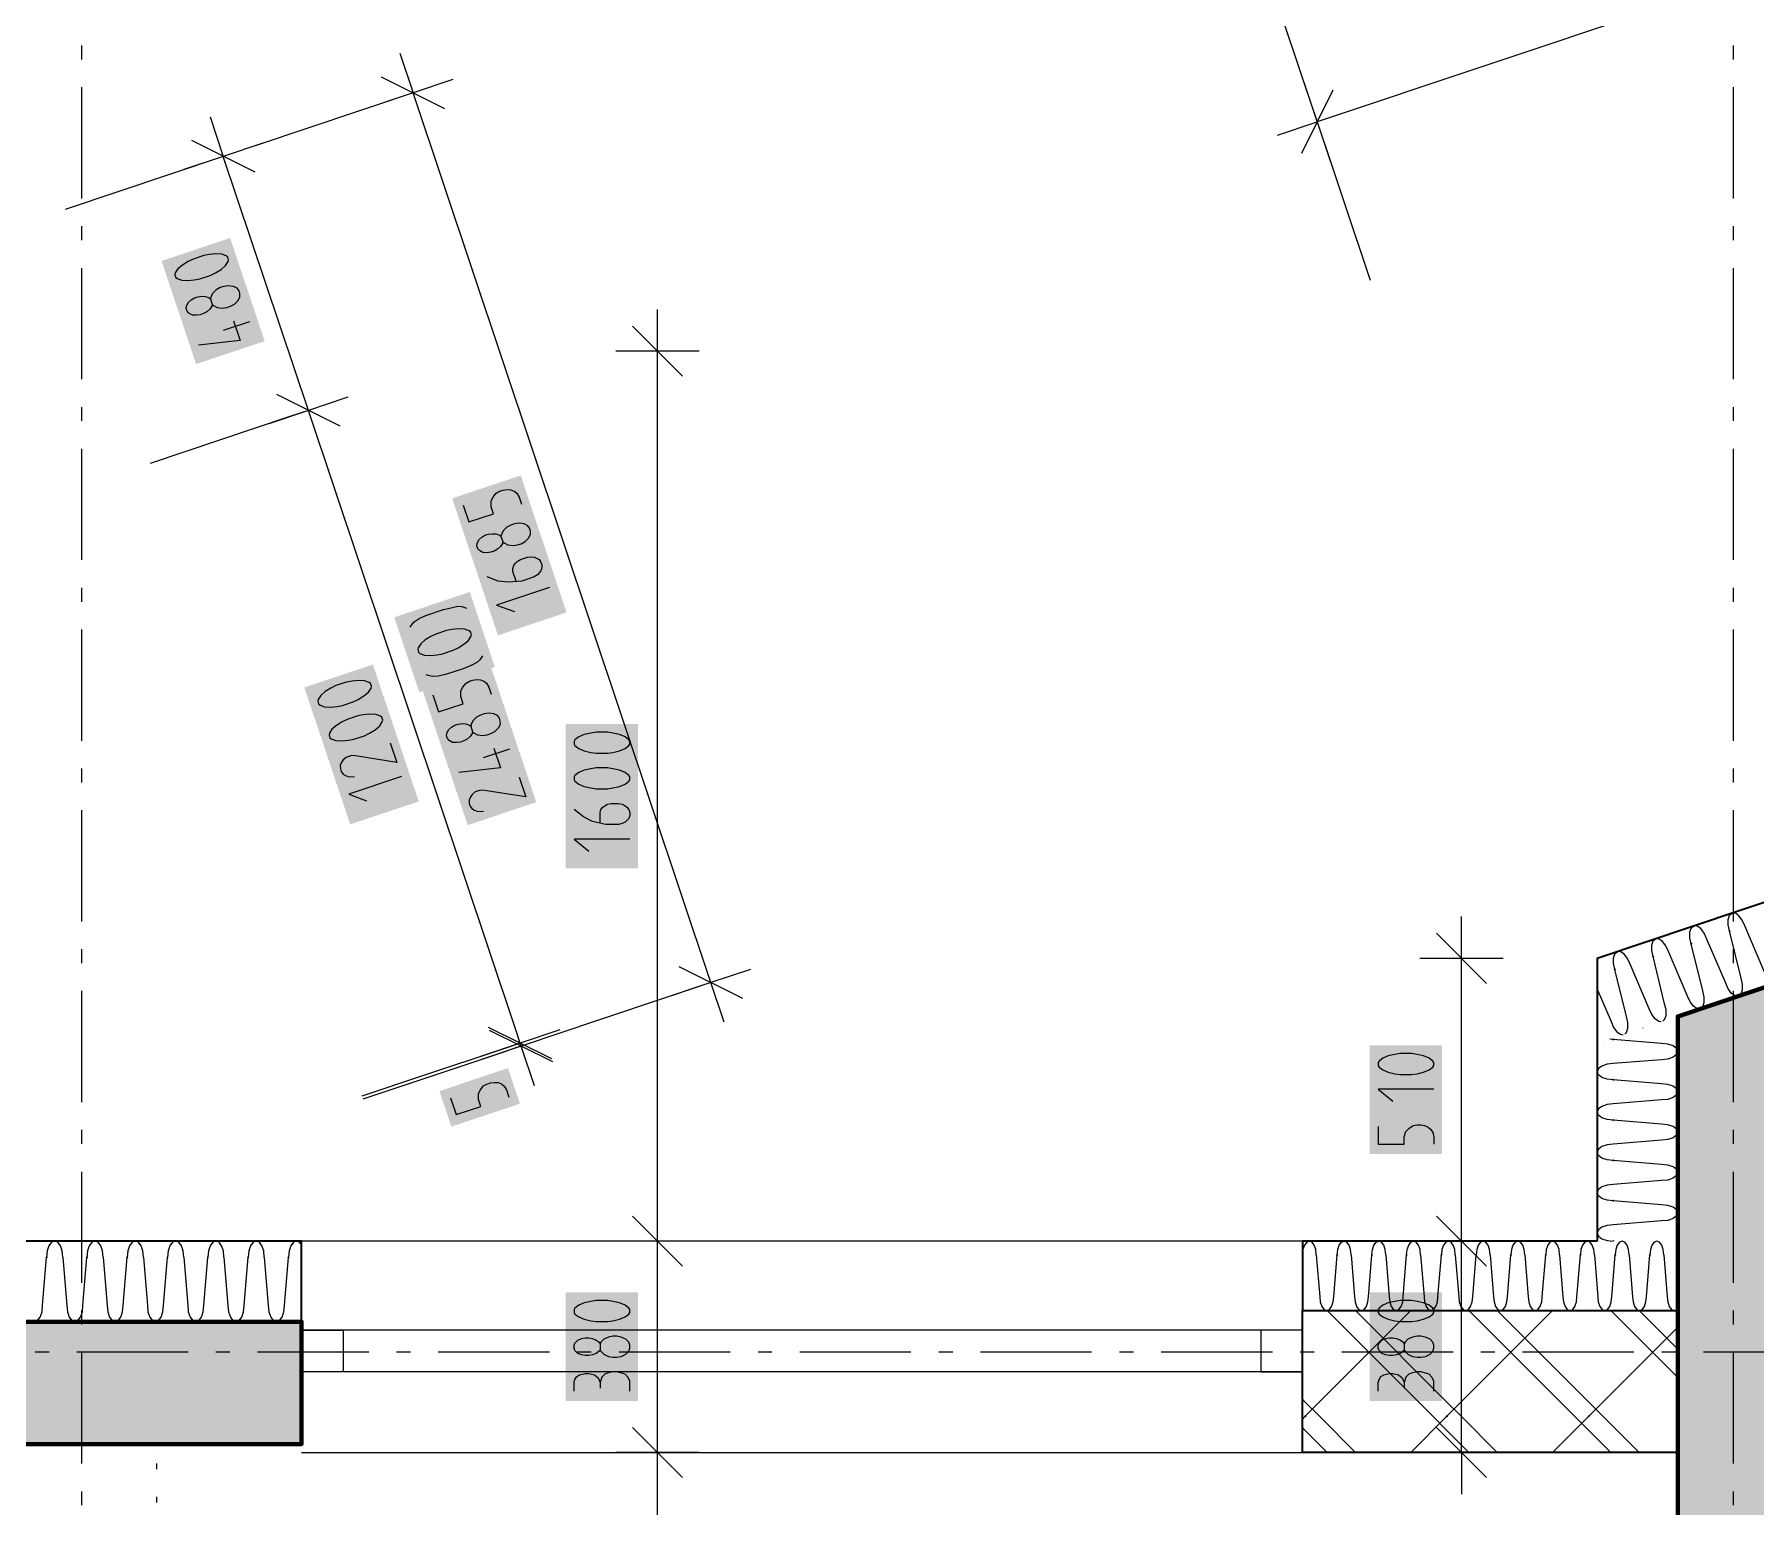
# Model space of a CAD drawing. Header units: millimetres. Extents: x 0 to 594, y 0 to 420.
# Drawn here: x 125.82 to 157.55, y 329.06 to 356.19 of the extents above; entities that cross this region are included whole.
import ezdxf

# ---------------------------------------------------------------- set-up
doc = ezdxf.new("R2010")
doc.units = ezdxf.units.MM
doc.header["$LTSCALE"] = 8
for name, color, linetype in [('PDF_Koty delkove', 7, 'Continuous'), ('PDF_Nabytek', 7, 'Continuous'), ('PDF_Okna', 7, 'Continuous'), ('PDF_Osy hlavni', 7, 'Continuous'), ('PDF_Steny obvodove nosne', 7, 'Continuous'), ('PDF_Steny sendvic', 7, 'Continuous'), ('PDF_Zatepleni', 7, 'Continuous')]:
    doc.layers.add(name, color=color, linetype=linetype)

msp = doc.modelspace()

# ---------------------------------------------------------------- hatches: boundary and pattern name
at = {"layer": 'PDF_Steny obvodove nosne', "true_color": 0xc0c0c0, "transparency": 33554559}
msp.add_hatch(color=9, dxfattribs=at).paths.add_polyline_path([(156.114, 333.745), (156.114, 243.853), (158.164, 243.853), (158.164, 336.238), (158.164, 338.778), (156.114, 338.091)])

# ---------------------------------------------------------------- linework, layer by layer
at = {"layer": 'PDF_Koty delkove', "lineweight": 18}
for points in [[(183.057, 365.821), (179.363, 364.584), (177.803, 364.062), (177.176, 363.852), (161.868, 358.728), (149.468, 354.578)], [(147.886, 356.881), (148.615, 357.125), (149.591, 354.209)], [(132.561, 355.842), (132.805, 355.113), (129.889, 354.137)], [(133.534, 355.357), (132.805, 355.113), (132.076, 354.869)], [(133.389, 354.822), (132.221, 355.404)], [(138.294, 338.713), (132.805, 355.113)], [(149.759, 355.161), (149.177, 353.994)], [(149.224, 355.307), (149.468, 354.578), (149.712, 353.849)], [(129.061, 354.671), (129.305, 353.942), (126.389, 352.966)], [(148.739, 354.334), (149.468, 354.578), (150.444, 351.662)], [(130.034, 354.186), (129.305, 353.942), (128.576, 353.698)], [(129.889, 353.651), (128.722, 354.233)], [(134.795, 337.542), (134.777, 337.597), (134.688, 337.862), (130.872, 349.26), (129.305, 353.942)], [(129.101, 351.213), (129.093, 351.182), (129.058, 351.127), (129.002, 351.079), (128.941, 351.044), (128.876, 351.023), (128.808, 351.014), (128.734, 351.018), (128.668, 351.054), (128.639, 351.088), (128.622, 351.139), (128.625, 351.184), (128.656, 351.252)], [(128.656, 351.252), (128.712, 351.299), (128.772, 351.334), (128.837, 351.356), (128.907, 351.365), (128.979, 351.36), (129.041, 351.338), (129.066, 351.317)], [(129.491, 350.911), (129.613, 350.547), (128.848, 350.465)], [(129.785, 350.894), (129.299, 350.731)], [(137.308, 350.35), (137.308, 351.119)], [(137.77, 349.889), (136.847, 350.811)], [(138.077, 350.35), (137.308, 350.35), (136.54, 350.35)], [(137.308, 286.442), (137.308, 287.928), (137.308, 330.055), (137.308, 333.95), (137.308, 350.35)], [(131.601, 349.504), (130.872, 349.26), (130.144, 349.016)], [(131.456, 348.969), (130.289, 349.551)], [(130.872, 349.26), (130.532, 349.147), (127.957, 348.284)], [(133.726, 347.516), (133.831, 347.205), (134.284, 347.356), (134.24, 347.486), (134.243, 347.588), (134.274, 347.656), (134.337, 347.735), (134.397, 347.769), (134.462, 347.791), (134.532, 347.8), (134.605, 347.795), (134.666, 347.773), (134.717, 347.732), (134.759, 347.66), (134.803, 347.53)], [(134.671, 347.168), (134.606, 347.146), (134.53, 347.106), (134.462, 347.041), (134.43, 346.972), (134.423, 346.941), (134.457, 346.837), (134.483, 346.817), (134.549, 346.781), (134.642, 346.769), (134.727, 346.783), (134.793, 346.804), (134.869, 346.845), (134.937, 346.911), (134.969, 346.979), (134.968, 347.037), (134.95, 347.088)], [(134.95, 347.088), (134.916, 347.135), (134.85, 347.171), (134.756, 347.182), (134.671, 347.168)], [(134.457, 346.837), (134.45, 346.806), (134.414, 346.75), (134.358, 346.703), (134.298, 346.668), (134.233, 346.646), (134.164, 346.638), (134.09, 346.642), (134.024, 346.678), (133.996, 346.712), (133.978, 346.763), (133.981, 346.807), (134.012, 346.876), (134.069, 346.923), (134.128, 346.958), (134.193, 346.98), (134.263, 346.988), (134.336, 346.984), (134.397, 346.961), (134.423, 346.941)], [(134.701, 346.11), (134.64, 346.292), (134.639, 346.349), (134.658, 346.399), (134.682, 346.436), (134.722, 346.477), (134.782, 346.512), (134.911, 346.556), (134.981, 346.564), (135.038, 346.555), (135.079, 346.54), (135.125, 346.512), (135.159, 346.465), (135.176, 346.414), (135.177, 346.356), (135.157, 346.306), (135.134, 346.27), (135.094, 346.227), (135.033, 346.192), (134.807, 346.116), (134.563, 346.093), (134.374, 346.116), (134.17, 346.192)], [(135.315, 345.998), (134.343, 345.673), (134.671, 345.552)], [(132.749, 345.268), (132.773, 345.305), (132.825, 345.366), (132.912, 345.424), (133.038, 345.48), (133.362, 345.589), (133.529, 345.63), (133.63, 345.65), (133.704, 345.645), (133.785, 345.615)], [(133.418, 345.204), (133.224, 345.139), (133.132, 345.093), (133.027, 345.03), (132.943, 344.958), (132.895, 344.885), (132.888, 344.853), (132.905, 344.802), (132.93, 344.781), (133.012, 344.751), (133.122, 344.745), (133.245, 344.757), (133.345, 344.776), (133.54, 344.841), (133.633, 344.886), (133.737, 344.951), (133.822, 345.022), (133.87, 345.095), (133.877, 345.127)], [(133.877, 345.127), (133.86, 345.179), (133.835, 345.2), (133.752, 345.229), (133.642, 345.236), (133.52, 345.223), (133.418, 345.204)], [(134.08, 344.734), (134.034, 344.66), (133.977, 344.613), (133.884, 344.567), (133.726, 344.5), (133.403, 344.391), (133.268, 344.361), (133.163, 344.355), (133.085, 344.372), (133.044, 344.387)], [(131.575, 344.252), (131.381, 344.187), (131.289, 344.141), (131.184, 344.078), (131.1, 344.006), (131.052, 343.933), (131.045, 343.901), (131.062, 343.85), (131.087, 343.829), (131.169, 343.799), (131.279, 343.793), (131.402, 343.804), (131.502, 343.823), (131.697, 343.888), (131.79, 343.934), (131.894, 343.999), (131.979, 344.07), (132.027, 344.143), (132.034, 344.175), (132.017, 344.227), (131.992, 344.248)], [(131.992, 344.248), (131.909, 344.277), (131.799, 344.284), (131.677, 344.271), (131.575, 344.252)], [(133.169, 344.015), (133.273, 343.703), (133.726, 343.855), (133.682, 343.985), (133.685, 344.086), (133.716, 344.155), (133.78, 344.233), (133.84, 344.268), (133.905, 344.289), (133.974, 344.298), (134.047, 344.294), (134.109, 344.271), (134.159, 344.231), (134.202, 344.159), (134.245, 344.029)], [(133.421, 343.263), (133.423, 343.307), (133.454, 343.375), (133.511, 343.422), (133.571, 343.457), (133.636, 343.479), (133.705, 343.488), (133.778, 343.483), (133.84, 343.461), (133.865, 343.441)], [(133.9, 343.336), (133.892, 343.305), (133.856, 343.25), (133.8, 343.203), (133.74, 343.168), (133.675, 343.146), (133.606, 343.138), (133.532, 343.142), (133.466, 343.178), (133.438, 343.211), (133.421, 343.263)], [(132.382, 343.136), (132.504, 342.773), (131.742, 342.894), (131.668, 342.897), (131.571, 342.865), (131.516, 342.818), (131.48, 342.763), (131.46, 342.713)], [(134.289, 343.034), (134.411, 342.671), (133.646, 342.589)], [(134.583, 343.018), (134.097, 342.855)], [(131.46, 342.713), (131.462, 342.655), (131.479, 342.604), (131.512, 342.557), (131.558, 342.529), (131.62, 342.506), (131.725, 342.512)], [(136.385, 342.671), (136.18, 342.671), (136.078, 342.657), (135.958, 342.629), (135.856, 342.588), (135.787, 342.534), (135.771, 342.506), (135.771, 342.452)], [(135.771, 342.452), (135.787, 342.424), (135.856, 342.37), (135.958, 342.329), (136.078, 342.301), (136.18, 342.287), (136.385, 342.287), (136.487, 342.301), (136.607, 342.329), (136.71, 342.37), (136.778, 342.424), (136.796, 342.452), (136.796, 342.506), (136.778, 342.534), (136.71, 342.588), (136.607, 342.629), (136.487, 342.657), (136.385, 342.671)], [(132.59, 342.513), (131.619, 342.188), (131.946, 342.067)], [(134.757, 342.499), (134.878, 342.136), (134.117, 342.257), (134.043, 342.261), (133.946, 342.228), (133.891, 342.181), (133.855, 342.126), (133.835, 342.076), (133.837, 342.018), (133.854, 341.967), (133.887, 341.92), (133.933, 341.892), (133.995, 341.87), (134.1, 341.876)], [(136.249, 341.658), (136.249, 341.849), (136.266, 341.904), (136.3, 341.945), (136.335, 341.972), (136.385, 342), (136.454, 342.013), (136.59, 342.013), (136.659, 342), (136.71, 341.972), (136.744, 341.945), (136.778, 341.904), (136.796, 341.849), (136.796, 341.795), (136.778, 341.74), (136.744, 341.699), (136.71, 341.672), (136.659, 341.644), (136.59, 341.63), (136.351, 341.63), (136.112, 341.685), (135.941, 341.767), (135.771, 341.904)], [(136.796, 341.356), (135.771, 341.356), (136.044, 341.138)], [(152.129, 339.161), (152.129, 339.93)], [(152.59, 338.7), (151.668, 339.622)], [(152.898, 339.161), (152.129, 339.161), (151.36, 339.161)], [(152.129, 330.055), (152.129, 333.95), (152.129, 339.161)], [(139.023, 338.957), (138.294, 338.713), (137.565, 338.469)], [(138.878, 338.422), (137.71, 339.004)], [(138.538, 337.984), (138.294, 338.713), (135.378, 337.737)], [(135.36, 337.306), (134.193, 337.888)], [(134.777, 337.597), (134.709, 337.574), (134.436, 337.483), (132.975, 336.994), (131.861, 336.621)], [(135.506, 337.841), (134.777, 337.597), (134.048, 337.353)], [(135.524, 337.786), (134.795, 337.542), (134.066, 337.298)], [(135.379, 337.251), (134.211, 337.833)], [(135.039, 336.813), (134.795, 337.542), (134.712, 337.515), (134.455, 337.428), (133.073, 336.966), (131.879, 336.566)], [(133.492, 336.591), (133.596, 336.28), (134.049, 336.431), (134.006, 336.561), (134.008, 336.663), (134.039, 336.731), (134.103, 336.81), (134.163, 336.844), (134.228, 336.866), (134.297, 336.875), (134.37, 336.871), (134.432, 336.848), (134.482, 336.808), (134.525, 336.735), (134.568, 336.605)], [(151.617, 336.748), (150.592, 336.748), (150.864, 336.529)], [(150.592, 336.063), (150.592, 335.735), (151.069, 335.735), (151.069, 335.872), (151.104, 335.967), (151.155, 336.022), (151.24, 336.077)], [(151.24, 336.077), (151.308, 336.091), (151.377, 336.091), (151.445, 336.077), (151.513, 336.049), (151.564, 336.008), (151.599, 335.954), (151.617, 335.872), (151.617, 335.735)], [(137.77, 333.489), (136.847, 334.411)], [(152.59, 333.489), (151.668, 334.411)], [(138.077, 333.95), (137.308, 333.95), (136.54, 333.95)], [(152.898, 333.95), (152.129, 333.95), (151.36, 333.95)], [(135.787, 332.715), (135.771, 332.687), (135.771, 332.633), (135.787, 332.605), (135.856, 332.551), (135.958, 332.51), (136.078, 332.482), (136.18, 332.468), (136.385, 332.468), (136.487, 332.482), (136.607, 332.51), (136.71, 332.551), (136.778, 332.605), (136.796, 332.633), (136.796, 332.687), (136.778, 332.715), (136.71, 332.769), (136.607, 332.811), (136.487, 332.838), (136.385, 332.852)], [(136.385, 332.852), (136.18, 332.852), (136.078, 332.838), (135.958, 332.811), (135.856, 332.769), (135.787, 332.715)], [(151.377, 332.195), (151.308, 332.195), (151.223, 332.181), (151.138, 332.14), (151.087, 332.085), (151.069, 332.058), (151.069, 331.948), (151.087, 331.921), (151.138, 331.866), (151.223, 331.825), (151.308, 331.811), (151.377, 331.811), (151.462, 331.825), (151.548, 331.866), (151.599, 331.921), (151.617, 331.976), (151.617, 332.03), (151.599, 332.085), (151.548, 332.14), (151.462, 332.181)], [(151.462, 332.181), (151.377, 332.195)], [(136.249, 331.948), (136.231, 331.921), (136.18, 331.88), (136.112, 331.853), (136.044, 331.839), (135.975, 331.839), (135.907, 331.853), (135.839, 331.88), (135.787, 331.935), (135.771, 331.976), (135.771, 332.03), (135.787, 332.071), (135.839, 332.126), (135.907, 332.154), (135.975, 332.167), (136.044, 332.167), (136.112, 332.154), (136.18, 332.126), (136.231, 332.085), (136.249, 332.058)], [(151.069, 331.948), (151.052, 331.921), (151.001, 331.88), (150.933, 331.853), (150.864, 331.839), (150.796, 331.839), (150.728, 331.853), (150.659, 331.88), (150.608, 331.935), (150.592, 331.976), (150.592, 332.03), (150.608, 332.071), (150.659, 332.126), (150.728, 332.154), (150.796, 332.167), (150.864, 332.167), (150.933, 332.154), (151.001, 332.126), (151.052, 332.085), (151.069, 332.058)], [(135.771, 331.182), (135.771, 331.346), (135.787, 331.401), (135.822, 331.455), (135.873, 331.483), (135.975, 331.51), (136.044, 331.51), (136.146, 331.483), (136.215, 331.428), (136.249, 331.346), (136.249, 331.237)], [(136.625, 331.524), (136.556, 331.538), (136.487, 331.538), (136.402, 331.524), (136.335, 331.496), (136.283, 331.441), (136.249, 331.346)], [(136.796, 331.182), (136.796, 331.373), (136.761, 331.441), (136.71, 331.496), (136.625, 331.524)], [(150.592, 331.182), (150.592, 331.346), (150.608, 331.401), (150.643, 331.455), (150.694, 331.483), (150.796, 331.51), (150.864, 331.51), (150.967, 331.483), (151.035, 331.428), (151.069, 331.346), (151.069, 331.237)], [(151.617, 331.182), (151.617, 331.373), (151.582, 331.441), (151.53, 331.496), (151.445, 331.524), (151.377, 331.538), (151.308, 331.538), (151.223, 331.524), (151.155, 331.496), (151.104, 331.441), (151.069, 331.346)], [(137.77, 329.594), (136.847, 330.516)], [(152.59, 329.594), (151.668, 330.516)], [(138.077, 330.055), (137.308, 330.055), (136.54, 330.055)], [(152.898, 330.055), (152.129, 330.055), (151.36, 330.055)], [(152.129, 330.055), (152.129, 329.286)]]:
    msp.add_lwpolyline(points, dxfattribs=at)
for points in [[(128.944, 352.113), (128.749, 352.048), (128.658, 352.003), (128.552, 351.939), (128.468, 351.867), (128.42, 351.794), (128.414, 351.762), (128.431, 351.711), (128.455, 351.69), (128.538, 351.66), (128.648, 351.654), (128.77, 351.665), (128.871, 351.684), (129.065, 351.749), (129.158, 351.795), (129.263, 351.86), (129.347, 351.931), (129.395, 352.004), (129.403, 352.036), (129.386, 352.088), (129.36, 352.109), (129.278, 352.138), (129.168, 352.145), (129.045, 352.132)], [(129.315, 351.544), (129.249, 351.523), (129.173, 351.482), (129.105, 351.417), (129.074, 351.349), (129.066, 351.317), (129.101, 351.213), (129.126, 351.193), (129.192, 351.157), (129.286, 351.145), (129.371, 351.159), (129.436, 351.181), (129.513, 351.221), (129.581, 351.287), (129.612, 351.356), (129.611, 351.413), (129.594, 351.465), (129.56, 351.511), (129.494, 351.547), (129.4, 351.558)], [(131.784, 343.629), (131.589, 343.564), (131.497, 343.518), (131.392, 343.455), (131.308, 343.383), (131.26, 343.31), (131.254, 343.278), (131.271, 343.227), (131.295, 343.206), (131.377, 343.176), (131.488, 343.17), (131.61, 343.181), (131.711, 343.2), (131.905, 343.265), (131.998, 343.311), (132.103, 343.375), (132.187, 343.447), (132.235, 343.52), (132.243, 343.552), (132.226, 343.604), (132.2, 343.625), (132.118, 343.654), (132.008, 343.661), (131.885, 343.648)], [(134.113, 343.667), (134.048, 343.646), (133.972, 343.605), (133.904, 343.54), (133.873, 343.472), (133.865, 343.441), (133.9, 343.336), (133.925, 343.316), (133.991, 343.28), (134.084, 343.269), (134.169, 343.282), (134.235, 343.304), (134.311, 343.344), (134.379, 343.411), (134.411, 343.479), (134.41, 343.537), (134.393, 343.588), (134.359, 343.634), (134.293, 343.67), (134.198, 343.681)], [(136.385, 343.328), (136.18, 343.328), (136.078, 343.314), (135.958, 343.287), (135.856, 343.245), (135.787, 343.191), (135.771, 343.163), (135.771, 343.109), (135.787, 343.081), (135.856, 343.027), (135.958, 342.986), (136.078, 342.958), (136.18, 342.944), (136.385, 342.944), (136.487, 342.958), (136.607, 342.986), (136.71, 343.027), (136.778, 343.081), (136.796, 343.109), (136.796, 343.163), (136.778, 343.191), (136.71, 343.245), (136.607, 343.287), (136.487, 343.314)], [(151.206, 337.405), (151.001, 337.405), (150.899, 337.391), (150.779, 337.364), (150.677, 337.323), (150.608, 337.268), (150.592, 337.24), (150.592, 337.186), (150.608, 337.158), (150.677, 337.104), (150.779, 337.063), (150.899, 337.035), (151.001, 337.021), (151.206, 337.021), (151.308, 337.035), (151.428, 337.063), (151.53, 337.104), (151.599, 337.158), (151.617, 337.186), (151.617, 337.24), (151.599, 337.268), (151.53, 337.323), (151.428, 337.364), (151.308, 337.391)], [(151.206, 332.852), (151.001, 332.852), (150.899, 332.838), (150.779, 332.811), (150.677, 332.769), (150.608, 332.715), (150.592, 332.687), (150.592, 332.633), (150.608, 332.605), (150.677, 332.551), (150.779, 332.51), (150.899, 332.482), (151.001, 332.468), (151.206, 332.468), (151.308, 332.482), (151.428, 332.51), (151.53, 332.551), (151.599, 332.605), (151.617, 332.633), (151.617, 332.687), (151.599, 332.715), (151.53, 332.769), (151.428, 332.811), (151.308, 332.838)], [(136.556, 332.195), (136.487, 332.195), (136.402, 332.181), (136.317, 332.14), (136.266, 332.085), (136.249, 332.058), (136.249, 331.948), (136.266, 331.921), (136.317, 331.866), (136.402, 331.825), (136.487, 331.811), (136.556, 331.811), (136.641, 331.825), (136.727, 331.866), (136.778, 331.921), (136.796, 331.976), (136.796, 332.03), (136.778, 332.085), (136.727, 332.14), (136.641, 332.181)]]:
    msp.add_lwpolyline(points, close=True, dxfattribs=at)
at = {"layer": 'PDF_Koty delkove', "color": 7, "lineweight": 18, "true_color": 0xffffff, "transparency": 33554559}
for points in [[(130.067, 350.537), (129.431, 352.438), (128.803, 350.114), (128.167, 352.015)], [(135.632, 345.537), (134.787, 348.062), (134.368, 345.114), (133.523, 347.639)], [(134.31, 344.533), (133.848, 345.913), (132.917, 344.067), (132.455, 345.447)], [(132.907, 342.052), (132.062, 344.577), (131.643, 341.63), (130.798, 344.154)], [(135.073, 342.039), (134.229, 344.56), (133.809, 341.616), (132.966, 344.137)], [(136.95, 340.819), (136.95, 343.481), (135.617, 340.819), (135.617, 343.481)], [(151.77, 335.553), (151.77, 337.558), (150.438, 335.553), (150.438, 337.558)], [(134.772, 336.482), (134.552, 337.137), (133.508, 336.059), (133.289, 336.714)], [(136.95, 331), (136.95, 333.005), (135.617, 331), (135.617, 333.005)], [(151.77, 331), (151.77, 333.005), (150.438, 331), (150.438, 333.005)]]:
    msp.add_solid(points, dxfattribs=at)
at = {"layer": 'PDF_Nabytek', "lineweight": 13}
for points in [[(128.081, 330.055), (128.081, 330.055)], [(128.081, 329.745), (128.081, 329.848)], [(128.081, 329.13), (128.081, 329.233)]]:
    msp.add_lwpolyline(points, dxfattribs=at)
at = {"layer": 'PDF_Okna', "lineweight": 25}
for points in [[(149.195, 333.95), (130.746, 333.95)], [(149.195, 332.31), (130.746, 332.31)], [(149.195, 331.541), (130.746, 331.541)], [(130.746, 330.055), (149.195, 330.055)]]:
    msp.add_lwpolyline(points, dxfattribs=at)
for points in [[(130.746, 332.31), (131.514, 332.31), (131.514, 331.541), (130.746, 331.541)], [(149.195, 332.31), (148.427, 332.31), (148.427, 331.541), (149.195, 331.541)]]:
    msp.add_lwpolyline(points, close=True, dxfattribs=at)
at = {"layer": 'PDF_Osy hlavni', "lineweight": 18}
for points in [[(126.697, 355.729), (126.697, 355.985)], [(157.139, 355.729), (157.139, 355.985)], [(126.697, 353.166), (126.697, 355.216)], [(157.139, 353.166), (157.139, 355.216)], [(126.697, 352.398), (126.697, 352.654)], [(157.139, 352.398), (157.139, 352.654)], [(126.697, 349.835), (126.697, 351.885)], [(157.139, 349.835), (157.139, 351.885)], [(126.697, 349.066), (126.697, 349.323)], [(157.139, 349.066), (157.139, 349.323)], [(126.697, 346.504), (126.697, 348.554)], [(157.139, 346.504), (157.139, 348.554)], [(126.697, 345.735), (126.697, 345.991)], [(157.139, 345.735), (157.139, 345.991)], [(126.697, 343.173), (126.697, 345.223)], [(157.139, 343.173), (157.139, 345.223)], [(126.697, 342.404), (126.697, 342.66)], [(157.139, 342.404), (157.139, 342.66)], [(126.697, 339.841), (126.697, 341.891)], [(157.139, 339.841), (157.139, 341.891)], [(126.697, 339.073), (126.697, 339.329)], [(157.139, 339.073), (157.139, 339.329)], [(126.697, 336.51), (126.697, 338.56)], [(157.139, 336.51), (157.139, 338.56)], [(126.697, 335.742), (126.697, 335.998)], [(157.139, 335.742), (157.139, 335.998)], [(126.697, 333.179), (126.697, 335.229)], [(157.139, 333.179), (157.139, 335.229)], [(126.697, 332.41), (126.697, 332.667)], [(157.139, 332.41), (157.139, 332.667)], [(126.093, 331.9), (125.837, 331.9)], [(128.655, 331.9), (126.605, 331.9)], [(126.697, 329.848), (126.697, 331.898)], [(129.424, 331.9), (129.168, 331.9)], [(131.987, 331.9), (129.937, 331.9)], [(132.755, 331.9), (132.499, 331.9)], [(135.318, 331.9), (133.268, 331.9)], [(136.086, 331.9), (135.83, 331.9)], [(138.649, 331.9), (136.599, 331.9)], [(139.418, 331.9), (139.162, 331.9)], [(141.98, 331.9), (139.93, 331.9)], [(142.749, 331.9), (142.493, 331.9)], [(145.311, 331.9), (143.261, 331.9)], [(146.08, 331.9), (145.824, 331.9)], [(148.643, 331.9), (146.593, 331.9)], [(149.411, 331.9), (149.155, 331.9)], [(151.974, 331.9), (149.924, 331.9)], [(152.743, 331.9), (152.486, 331.9)], [(155.305, 331.9), (153.255, 331.9)], [(156.074, 331.9), (155.818, 331.9)], [(158.636, 331.9), (156.586, 331.9)], [(157.139, 329.848), (157.139, 331.898)], [(126.697, 329.079), (126.697, 329.335)], [(157.139, 329.079), (157.139, 329.335)]]:
    msp.add_lwpolyline(points, dxfattribs=at)
at = {"layer": 'PDF_Steny obvodove nosne', "lineweight": 70}
for points in [[(156.114, 333.745), (156.114, 332.669), (156.114, 330.055), (156.114, 287.928), (156.114, 286.442), (156.114, 254.052), (156.114, 251.438), (156.114, 245.288), (156.114, 243.853), (157.447, 243.853), (158.164, 243.853), (158.164, 246.313), (158.164, 256.41), (158.164, 267.684), (158.164, 336.238), (158.164, 338.778), (156.114, 338.091), (156.114, 333.95)], [(120.498, 332.817), (121.371, 330.209), (121.418, 330.209), (123.749, 330.209), (130.746, 330.209), (130.746, 332.464), (124.561, 332.464), (122.994, 332.464), (122.636, 333.533)]]:
    msp.add_lwpolyline(points, close=True, dxfattribs=at)
at = {"layer": 'PDF_Steny obvodove nosne', "color": 9, "lineweight": 9, "true_color": 0xc0c0c0, "transparency": 33554559}
msp.add_solid([(123.749, 330.209), (130.746, 330.209), (122.994, 332.464), (130.746, 332.464)], dxfattribs=at)
at = {"layer": 'PDF_Steny sendvic', "lineweight": 9}
for points in [[(149.324, 333.95), (149.275, 333.931), (149.233, 333.875), (149.205, 333.792), (149.195, 333.694)], [(149.452, 333.694), (149.442, 333.792), (149.414, 333.875), (149.373, 333.931), (149.324, 333.95)], [(149.773, 332.925), (149.836, 333.694), (149.846, 333.792), (149.874, 333.875), (149.915, 333.931), (149.964, 333.95)], [(150.092, 333.694), (150.083, 333.792), (150.055, 333.875), (150.013, 333.931), (149.964, 333.95)], [(150.413, 332.925), (150.477, 333.694), (150.486, 333.792), (150.514, 333.875), (150.556, 333.931), (150.605, 333.95)], [(150.733, 333.694), (150.723, 333.792), (150.695, 333.875), (150.654, 333.931), (150.605, 333.95)], [(151.054, 332.925), (151.117, 333.694), (151.127, 333.792), (151.155, 333.875), (151.196, 333.931), (151.245, 333.95)], [(151.374, 333.694), (151.364, 333.792), (151.336, 333.875), (151.294, 333.931), (151.245, 333.95)], [(151.768, 333.792), (151.758, 333.694)], [(151.886, 333.95), (151.837, 333.931), (151.795, 333.875), (151.768, 333.792)], [(152.014, 333.694), (152.004, 333.792), (151.977, 333.875), (151.935, 333.931), (151.886, 333.95)], [(152.527, 333.95), (152.478, 333.931), (152.436, 333.875), (152.408, 333.792), (152.399, 333.694)], [(152.655, 333.694), (152.645, 333.792), (152.617, 333.875), (152.576, 333.931), (152.527, 333.95)], [(153.167, 333.95), (153.118, 333.931), (153.077, 333.875), (153.049, 333.792), (153.039, 333.694)], [(153.295, 333.694), (153.286, 333.792), (153.258, 333.875), (153.216, 333.931), (153.167, 333.95)], [(153.808, 333.95), (153.759, 333.931), (153.717, 333.875), (153.69, 333.792), (153.68, 333.694)], [(153.936, 333.694), (153.926, 333.792), (153.899, 333.875), (153.857, 333.931), (153.808, 333.95)], [(154.449, 333.95), (154.4, 333.931), (154.358, 333.875), (154.33, 333.792), (154.32, 333.694)], [(154.577, 333.694), (154.567, 333.792), (154.539, 333.875), (154.498, 333.931), (154.449, 333.95)], [(155.089, 333.95), (155.04, 333.931), (154.999, 333.875), (154.971, 333.792), (154.961, 333.694)], [(155.217, 333.694), (155.208, 333.792), (155.18, 333.875), (155.138, 333.931), (155.089, 333.95)], [(155.73, 333.95), (155.681, 333.931), (155.639, 333.875), (155.611, 333.792), (155.602, 333.694)], [(155.779, 333.931), (155.73, 333.95)], [(155.858, 333.694), (155.848, 333.792), (155.82, 333.875), (155.779, 333.931)], [(149.452, 333.694), (149.515, 332.925), (149.525, 332.827), (149.553, 332.743), (149.595, 332.687), (149.63, 332.669)], [(150.092, 333.694), (150.156, 332.925), (150.166, 332.827), (150.193, 332.743), (150.235, 332.687), (150.271, 332.669)], [(150.733, 333.694), (150.796, 332.925), (150.806, 332.827), (150.834, 332.743), (150.876, 332.687), (150.912, 332.669)], [(151.374, 333.694), (151.437, 332.925), (151.447, 332.827), (151.475, 332.743), (151.516, 332.687), (151.552, 332.669)], [(151.695, 332.925), (151.758, 333.694)], [(152.014, 333.694), (152.078, 332.925), (152.087, 332.827), (152.115, 332.743), (152.157, 332.687), (152.193, 332.669)], [(152.335, 332.925), (152.399, 333.694)], [(152.655, 333.694), (152.718, 332.925)], [(152.976, 332.925), (153.039, 333.694)], [(153.295, 333.694), (153.359, 332.925)], [(153.616, 332.925), (153.68, 333.694)], [(153.936, 333.694), (153.999, 332.925)], [(154.257, 332.925), (154.32, 333.694)], [(154.577, 333.694), (154.64, 332.925)], [(154.898, 332.925), (154.961, 333.694)], [(155.217, 333.694), (155.281, 332.925)], [(155.538, 332.925), (155.602, 333.694)], [(155.858, 333.694), (155.921, 332.925)], [(149.657, 332.669), (149.693, 332.687), (149.735, 332.743), (149.763, 332.827), (149.773, 332.925)], [(149.773, 332.925), (149.773, 332.925)], [(150.298, 332.669), (150.334, 332.687), (150.376, 332.743), (150.403, 332.827), (150.413, 332.925)], [(150.413, 332.925), (150.413, 332.925)], [(150.939, 332.669), (150.974, 332.687), (151.016, 332.743), (151.044, 332.827), (151.054, 332.925)], [(151.054, 332.925), (151.054, 332.925)], [(151.579, 332.669), (151.615, 332.687), (151.657, 332.743), (151.685, 332.827), (151.695, 332.925)], [(151.695, 332.925), (151.695, 332.925)], [(152.22, 332.669), (152.256, 332.687), (152.297, 332.743), (152.325, 332.827), (152.335, 332.925)], [(152.335, 332.925), (152.335, 332.925)], [(152.718, 332.925), (152.728, 332.827), (152.756, 332.743), (152.798, 332.687), (152.834, 332.669)], [(152.86, 332.669), (152.896, 332.687), (152.938, 332.743), (152.966, 332.827)], [(152.966, 332.827), (152.976, 332.925)], [(152.976, 332.925), (152.976, 332.925)], [(153.359, 332.925), (153.369, 332.827), (153.397, 332.743), (153.438, 332.687), (153.474, 332.669)], [(153.501, 332.669), (153.537, 332.687), (153.579, 332.743), (153.607, 332.827), (153.616, 332.925)], [(153.616, 332.925), (153.616, 332.925)], [(153.999, 332.925), (154.009, 332.827), (154.037, 332.743), (154.079, 332.687), (154.115, 332.669)], [(154.142, 332.669), (154.178, 332.687), (154.219, 332.743), (154.247, 332.827), (154.257, 332.925)], [(154.257, 332.925), (154.257, 332.925)], [(154.64, 332.925), (154.65, 332.827), (154.678, 332.743), (154.72, 332.687), (154.755, 332.669)], [(154.782, 332.669), (154.818, 332.687), (154.86, 332.743), (154.888, 332.827), (154.898, 332.925)], [(154.898, 332.925), (154.898, 332.925)], [(155.281, 332.925), (155.291, 332.827), (155.318, 332.743), (155.36, 332.687), (155.396, 332.669)], [(155.423, 332.669), (155.459, 332.687), (155.501, 332.743), (155.528, 332.827), (155.538, 332.925)], [(155.538, 332.925), (155.538, 332.925)], [(155.921, 332.925), (155.931, 332.827), (155.959, 332.743), (156.001, 332.687), (156.037, 332.669)], [(149.195, 330.67), (149.247, 330.721), (151.194, 332.669)], [(152.265, 330.055), (151.86, 330.46), (151.599, 330.721), (149.652, 332.669)], [(152.788, 330.055), (152.122, 330.721), (151.86, 330.983), (150.174, 332.669)], [(151.194, 330.055), (151.86, 330.721), (153.808, 332.669)], [(154.879, 330.055), (154.474, 330.46), (154.213, 330.721), (152.265, 332.669)], [(155.402, 330.055), (154.736, 330.721), (154.474, 330.983), (152.788, 332.669)], [(156.114, 331.434), (154.879, 332.669)], [(156.114, 331.957), (155.402, 332.669)], [(156.064, 332.669), (156.099, 332.687), (156.114, 332.707)], [(153.808, 330.055), (154.474, 330.721), (156.114, 332.361)], [(150.174, 330.055), (149.508, 330.721), (149.247, 330.983), (149.195, 331.034)], [(149.652, 330.055), (149.247, 330.46), (149.195, 330.511)]]:
    msp.add_lwpolyline(points, dxfattribs=at)
at = {"layer": 'PDF_Steny sendvic', "lineweight": 35}
for points in [[(149.195, 333.95), (149.195, 332.669), (156.063, 332.669), (156.114, 332.669), (156.114, 333.95)], [(154.628, 333.95), (149.195, 333.95)]]:
    msp.add_lwpolyline(points, dxfattribs=at)
msp.add_lwpolyline([(149.195, 332.669), (156.114, 332.669), (156.114, 330.055), (156.063, 330.055), (149.195, 330.055), (149.195, 331.541), (149.195, 332.31)], close=True, dxfattribs=at)
at = {"layer": 'PDF_Steny sendvic', "lineweight": 9, "transparency": 33554559}
for points in [[(149.195, 333.717), (149.219, 333.694), (149.195, 333.671)], [(149.836, 333.671), (149.813, 333.694), (149.859, 333.694), (149.836, 333.717)], [(150.477, 333.671), (150.454, 333.694), (150.5, 333.694), (150.477, 333.717)], [(151.117, 333.671), (151.094, 333.694), (151.14, 333.694), (151.117, 333.717)], [(151.758, 333.671), (151.735, 333.694), (151.781, 333.694), (151.758, 333.717)], [(152.399, 333.671), (152.376, 333.694), (152.422, 333.694), (152.399, 333.717)], [(153.039, 333.671), (153.016, 333.694), (153.062, 333.694), (153.039, 333.717)], [(153.68, 333.671), (153.657, 333.694), (153.703, 333.694), (153.68, 333.717)], [(154.32, 333.671), (154.297, 333.694), (154.344, 333.694), (154.32, 333.717)], [(154.961, 333.671), (154.938, 333.694), (154.984, 333.694), (154.961, 333.717)], [(155.602, 333.671), (155.579, 333.694), (155.625, 333.694), (155.602, 333.717)], [(149.247, 330.698), (149.224, 330.721), (149.27, 330.721), (149.247, 330.745)], [(151.86, 330.698), (151.837, 330.721), (151.883, 330.721), (151.86, 330.745)], [(154.474, 330.698), (154.451, 330.721), (154.497, 330.721), (154.474, 330.745)]]:
    msp.add_solid(points, dxfattribs=at)
at = {"layer": 'PDF_Zatepleni', "lineweight": 35}
for points in [[(158.164, 340.345), (154.628, 339.161), (154.628, 337.594)], [(156.114, 338.091), (158.164, 338.778), (158.164, 338.994)], [(156.114, 333.95), (156.114, 338.091)], [(154.628, 337.594), (154.628, 333.95)], [(124.561, 332.464), (130.746, 332.464), (130.746, 332.669), (130.746, 333.95), (124.064, 333.95)]]:
    msp.add_lwpolyline(points, dxfattribs=at)
at = {"layer": 'PDF_Zatepleni', "lineweight": 9}
for points in [[(157.283, 338.796), (157.069, 339.665), (157.044, 339.777), (157.044, 339.878), (157.069, 339.955), (157.115, 339.994)], [(157.925, 338.698), (157.879, 338.705), (157.812, 338.751), (157.751, 338.832), (157.704, 338.937), (157.351, 339.759), (157.304, 339.864), (157.243, 339.945), (157.177, 339.991), (157.116, 339.994)], [(155.841, 338), (155.873, 338.033), (155.899, 338.11), (155.899, 338.212), (155.873, 338.324), (155.66, 339.193), (155.634, 339.305), (155.634, 339.406), (155.66, 339.483), (155.706, 339.522)], [(156.516, 338.226), (156.47, 338.233), (156.403, 338.279), (156.342, 338.361), (156.295, 338.465), (155.942, 339.288), (155.895, 339.392), (155.834, 339.473), (155.767, 339.519), (155.707, 339.522)], [(156.545, 338.236), (156.578, 338.269), (156.603, 338.346), (156.603, 338.448), (156.578, 338.56), (156.364, 339.429), (156.339, 339.541), (156.339, 339.642), (156.364, 339.719), (156.411, 339.758)], [(157.22, 338.462), (157.174, 338.469), (157.108, 338.515), (157.046, 338.596), (156.999, 338.701), (156.646, 339.524), (156.599, 339.628), (156.538, 339.709), (156.472, 339.755), (156.411, 339.758)], [(155.136, 337.764), (155.169, 337.797), (155.194, 337.874), (155.194, 337.976), (155.168, 338.088), (154.955, 338.957), (154.93, 339.069), (154.93, 339.17), (154.955, 339.247), (155.002, 339.286)], [(155.811, 337.99), (155.765, 337.997), (155.698, 338.043), (155.637, 338.125), (155.59, 338.229), (155.237, 339.052), (155.19, 339.156), (155.129, 339.237), (155.063, 339.283), (155.002, 339.286)], [(154.628, 338.593), (154.885, 337.994), (154.932, 337.889), (154.994, 337.807), (155.06, 337.761), (155.106, 337.754)], [(156.578, 338.56), (156.578, 338.56)], [(157.25, 338.472), (157.283, 338.505), (157.308, 338.582)], [(157.283, 338.796), (157.283, 338.796)], [(157.308, 338.582), (157.308, 338.684), (157.283, 338.796)], [(155.873, 338.324), (155.873, 338.324)], [(156.883, 338.349), (156.883, 338.349)], [(156.883, 338.349), (156.883, 338.349)], [(155.168, 338.088), (155.168, 338.088)], [(156.178, 338.113), (156.178, 338.113)], [(156.178, 338.113), (156.178, 338.113)], [(154.769, 337.641), (154.769, 337.641)], [(154.769, 337.641), (154.769, 337.641)], [(155.817, 337.592), (154.925, 337.666), (154.861, 337.672)], [(155.474, 337.877), (155.473, 337.877)], [(155.474, 337.877), (155.474, 337.877)], [(155.817, 337.592), (155.817, 337.592)], [(156.114, 337.458), (156.093, 337.5), (156.028, 337.548), (155.931, 337.581), (155.817, 337.592)], [(156.114, 337.427), (156.093, 337.386), (156.028, 337.337), (155.931, 337.305), (155.817, 337.293), (154.925, 337.22), (154.811, 337.209), (154.715, 337.176), (154.651, 337.128), (154.628, 337.071)], [(155.817, 336.849), (154.925, 336.923), (154.811, 336.934), (154.715, 336.966), (154.651, 337.014), (154.628, 337.071)], [(156.114, 336.684), (156.093, 336.643), (156.028, 336.594), (155.931, 336.562), (155.817, 336.55), (154.925, 336.477), (154.811, 336.465), (154.715, 336.433), (154.651, 336.385), (154.628, 336.328)], [(155.817, 336.849), (155.817, 336.849)], [(156.093, 336.757), (156.028, 336.805), (155.931, 336.838), (155.817, 336.849)], [(156.114, 336.715), (156.093, 336.757)], [(156.114, 335.972), (156.093, 336.014), (156.028, 336.062), (155.931, 336.095), (155.817, 336.106), (154.925, 336.18), (154.811, 336.191), (154.715, 336.223), (154.651, 336.271), (154.628, 336.328)], [(155.817, 336.106), (155.817, 336.106)], [(156.114, 335.941), (156.093, 335.899), (156.028, 335.851), (155.931, 335.819), (155.817, 335.807), (154.925, 335.734), (154.811, 335.722), (154.715, 335.69), (154.651, 335.642), (154.628, 335.585)], [(156.114, 335.229), (156.093, 335.271), (156.028, 335.319), (155.931, 335.351), (155.817, 335.363), (154.925, 335.436), (154.811, 335.448), (154.715, 335.48), (154.651, 335.528), (154.628, 335.585)], [(155.817, 335.363), (155.817, 335.363)], [(156.114, 335.198), (156.093, 335.156), (156.028, 335.108), (155.931, 335.075), (155.817, 335.064), (154.925, 334.991), (154.811, 334.979), (154.715, 334.947), (154.651, 334.899), (154.628, 334.842)], [(156.114, 334.486), (156.093, 334.528), (156.028, 334.576), (155.931, 334.608), (155.817, 334.62), (154.925, 334.693), (154.811, 334.705), (154.715, 334.737), (154.651, 334.785), (154.628, 334.842)], [(156.114, 334.455), (156.093, 334.413), (156.028, 334.365), (155.931, 334.332), (155.817, 334.321), (154.925, 334.247), (154.811, 334.236), (154.715, 334.204), (154.651, 334.156), (154.628, 334.099)], [(155.817, 334.62), (155.817, 334.62)], [(154.628, 334.099), (154.651, 334.042), (154.715, 333.994), (154.811, 333.961), (154.925, 333.95)], [(126.196, 333.95), (126.139, 333.928), (126.091, 333.863), (126.059, 333.767), (126.048, 333.653)], [(126.345, 333.653), (126.334, 333.767), (126.301, 333.863), (126.253, 333.928), (126.196, 333.95)], [(126.939, 333.95), (126.883, 333.928), (126.834, 333.863), (126.802, 333.767), (126.791, 333.653)], [(127.088, 333.653), (127.077, 333.767), (127.044, 333.863), (126.996, 333.928), (126.939, 333.95)], [(127.831, 333.653), (127.82, 333.767), (127.788, 333.863), (127.739, 333.928), (127.683, 333.95), (127.626, 333.928), (127.577, 333.863), (127.545, 333.767), (127.534, 333.653)], [(128.426, 333.95), (128.369, 333.928), (128.321, 333.863), (128.288, 333.767), (128.277, 333.653)], [(128.574, 333.653), (128.563, 333.767), (128.531, 333.863), (128.483, 333.928), (128.426, 333.95)], [(129.169, 333.95), (129.112, 333.928), (129.064, 333.863), (129.031, 333.767), (129.02, 333.653)], [(129.317, 333.653), (129.306, 333.767), (129.274, 333.863), (129.226, 333.928), (129.169, 333.95)], [(129.912, 333.95), (129.855, 333.928), (129.807, 333.863), (129.775, 333.767), (129.763, 333.653)], [(130.06, 333.653), (130.049, 333.767), (130.017, 333.863), (129.969, 333.928), (129.912, 333.95)], [(130.655, 333.95), (130.598, 333.928), (130.55, 333.863), (130.518, 333.767), (130.506, 333.653)], [(130.746, 333.882), (130.712, 333.928), (130.655, 333.95)], [(125.974, 332.761), (126.048, 333.653)], [(126.345, 333.653), (126.418, 332.761)], [(126.717, 332.761), (126.791, 333.653)], [(127.088, 333.653), (127.162, 332.761), (127.173, 332.647), (127.205, 332.55), (127.254, 332.485), (127.295, 332.464)], [(127.46, 332.761), (127.534, 333.653)], [(127.831, 333.653), (127.905, 332.761), (127.916, 332.647), (127.948, 332.55), (127.997, 332.485), (128.038, 332.464)], [(128.203, 332.761), (128.277, 333.653)], [(128.574, 333.653), (128.648, 332.761), (128.659, 332.647), (128.692, 332.55), (128.74, 332.485), (128.782, 332.464)], [(128.947, 332.761), (129.02, 333.653)], [(129.317, 333.653), (129.391, 332.761), (129.402, 332.647), (129.435, 332.55), (129.483, 332.485), (129.525, 332.464)], [(129.69, 332.761), (129.763, 333.653)], [(130.06, 333.653), (130.134, 332.761), (130.145, 332.647), (130.178, 332.55), (130.226, 332.485), (130.268, 332.464)], [(130.433, 332.761), (130.506, 333.653)], [(125.84, 332.464), (125.882, 332.485), (125.93, 332.55), (125.963, 332.647), (125.974, 332.761)], [(125.974, 332.761), (125.974, 332.761)], [(126.418, 332.761), (126.43, 332.647), (126.462, 332.55)], [(126.462, 332.55), (126.511, 332.485), (126.552, 332.464)], [(126.625, 332.485), (126.673, 332.55), (126.706, 332.647), (126.717, 332.761)], [(126.717, 332.761), (126.717, 332.761)], [(127.327, 332.464), (127.368, 332.485), (127.417, 332.55), (127.449, 332.647), (127.46, 332.761)], [(127.46, 332.761), (127.46, 332.761)], [(128.07, 332.464), (128.111, 332.485), (128.16, 332.55), (128.192, 332.647), (128.203, 332.761)], [(128.203, 332.761), (128.203, 332.761)], [(128.813, 332.464), (128.854, 332.485), (128.903, 332.55), (128.935, 332.647), (128.947, 332.761)], [(128.947, 332.761), (128.947, 332.761)], [(129.556, 332.464), (129.597, 332.485), (129.646, 332.55), (129.678, 332.647), (129.69, 332.761)], [(129.69, 332.761), (129.69, 332.761)], [(130.299, 332.464), (130.341, 332.485), (130.389, 332.55), (130.421, 332.647), (130.433, 332.761)], [(130.433, 332.761), (130.433, 332.761)], [(126.583, 332.464), (126.625, 332.485)]]:
    msp.add_lwpolyline(points, dxfattribs=at)
at = {"layer": 'PDF_Zatepleni', "lineweight": 9, "transparency": 33554559}
for points in [[(157.069, 339.642), (157.046, 339.665), (157.092, 339.665), (157.069, 339.688)], [(155.66, 339.17), (155.637, 339.193), (155.683, 339.193), (155.66, 339.216)], [(156.364, 339.406), (156.341, 339.429), (156.388, 339.429), (156.364, 339.452)], [(154.955, 338.934), (154.932, 338.957), (154.978, 338.957), (154.955, 338.98)], [(154.925, 337.643), (154.902, 337.666), (154.948, 337.666), (154.925, 337.689)], [(154.925, 336.9), (154.902, 336.923), (154.948, 336.923), (154.925, 336.946)], [(154.925, 336.156), (154.902, 336.18), (154.948, 336.18), (154.925, 336.203)], [(154.925, 335.413), (154.902, 335.436), (154.948, 335.436), (154.925, 335.459)], [(154.925, 334.67), (154.902, 334.693), (154.948, 334.693), (154.925, 334.716)], [(154.902, 333.95), (154.925, 333.973), (154.948, 333.95)], [(126.048, 333.63), (126.025, 333.653), (126.071, 333.653), (126.048, 333.676)], [(126.791, 333.63), (126.768, 333.653), (126.814, 333.653), (126.791, 333.676)], [(127.534, 333.63), (127.511, 333.653), (127.557, 333.653), (127.534, 333.676)], [(128.277, 333.63), (128.254, 333.653), (128.3, 333.653), (128.277, 333.676)], [(129.02, 333.63), (128.997, 333.653), (129.043, 333.653), (129.02, 333.676)], [(129.763, 333.63), (129.74, 333.653), (129.786, 333.653), (129.763, 333.676)], [(130.506, 333.63), (130.483, 333.653), (130.529, 333.653), (130.506, 333.676)]]:
    msp.add_solid(points, dxfattribs=at)

doc.saveas('drawing.dxf')
